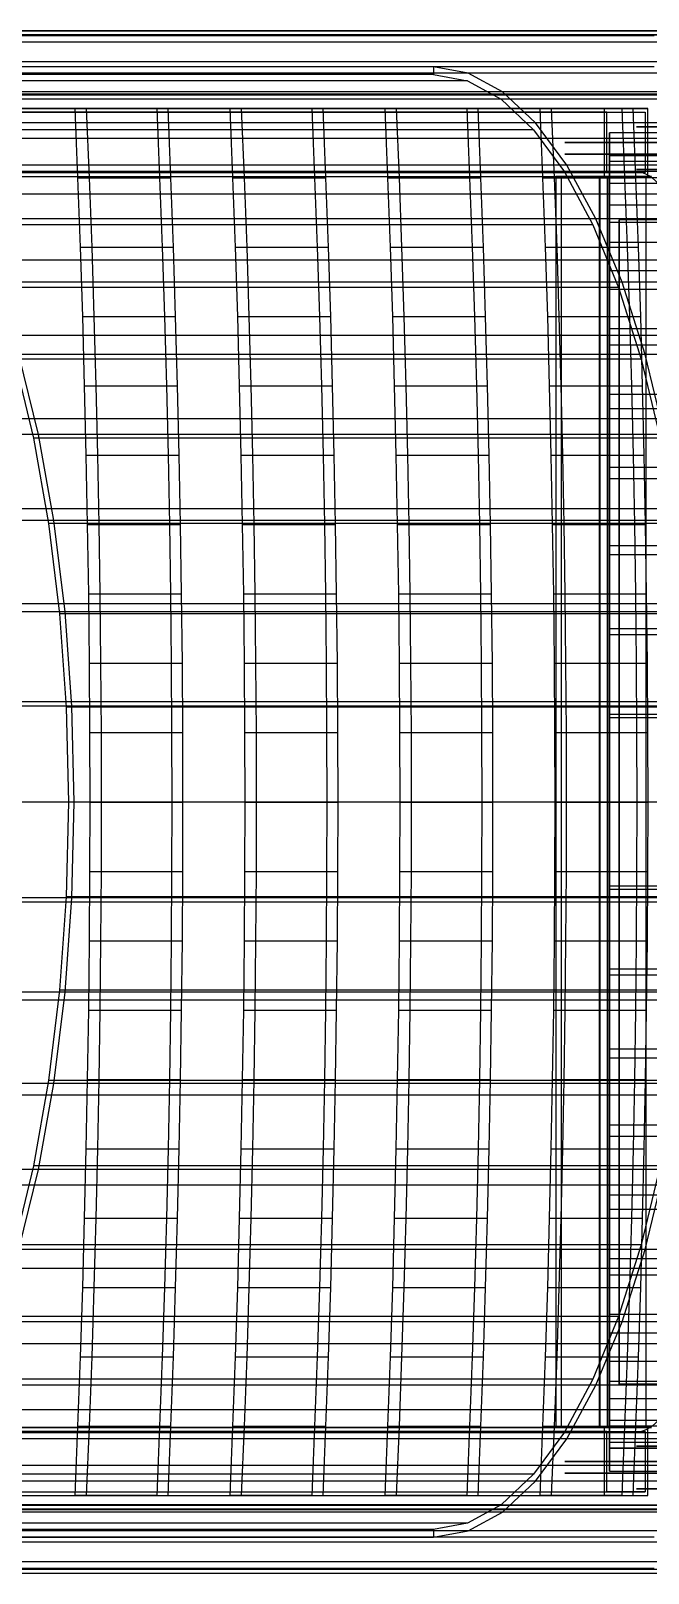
# Model space of a CAD drawing. Header units: millimetres. Extents: x -780 to 1354, y -435 to 425.
# Drawn here: x -318 to 0, y -398 to 398 of the extents above; entities that cross this region are included whole.
import ezdxf

# ---------------------------------------------------------------- set-up
doc = ezdxf.new("R2010")
doc.units = ezdxf.units.MM
for name, color, linetype in [('B01', 7, 'Continuous'), ('B02', 7, 'Continuous'), ('C1', 7, 'Continuous'), ('D20', 7, 'Continuous'), ('D23', 7, 'Continuous'), ('EH0', 7, 'Continuous'), ('H000', 7, 'Continuous'), ('H001', 7, 'Continuous'), ('H100', 7, 'Continuous'), ('H101', 7, 'Continuous'), ('R010', 7, 'Continuous'), ('R011', 7, 'Continuous'), ('R021', 7, 'Continuous'), ('R1004', 7, 'Continuous'), ('R1005', 7, 'Continuous'), ('R1006', 7, 'Continuous'), ('R1007', 7, 'Continuous'), ('R200', 7, 'Continuous')]:
    doc.layers.add(name, color=color, linetype=linetype)

msp = doc.modelspace()

# ---------------------------------------------------------------- linework, layer by layer
at = {"layer": 'B01'}
for points in [[(1280, -362.5), (-780, -362.5)], [(-780, -362.5), (1280, -362.5)], [(1280, -364.5), (-780, -364.5)], [(-780, -364.5), (1280, -364.5)], [(-780, -395.5), (1280, -395.5)], [(-780, -395.5), (1280, -395.5)], [(-780, -397.5), (1280, -397.5)], [(-780, -397.5), (1280, -397.5)]]:
    msp.add_lwpolyline(points, dxfattribs=at)
at = {"layer": 'B02'}
for points in [[(1280, 397.5), (-780, 397.5)], [(-780, 397.5), (1280, 397.5)], [(1280, 395.5), (-780, 395.5)], [(-780, 395.5), (1280, 395.5)], [(-780, 364.5), (1280, 364.5)], [(-780, 364.5), (1280, 364.5)], [(-780, 362.5), (1280, 362.5)], [(-780, 362.5), (1280, 362.5)]]:
    msp.add_lwpolyline(points, dxfattribs=at)
at = {"layer": 'C1'}
for points in [[(3, 395), (-510.25, 395)], [(22.29, 391.62), (-490.96, 391.62)], [(3, 379), (-510.25, 379)], [(20.95, 375.76), (-492.3, 375.76)], [(41.26, 381.54), (-471.99, 381.54)], [(38.6, 366.09), (-474.65, 366.09)], [(59.57, 364.93), (-453.68, 364.93)], [(55.64, 350.15), (-457.61, 350.15)], [(76.92, 342.08), (-436.33, 342.08)], [(71.77, 328.22), (-441.48, 328.22)], [(93, 313.37), (-420.25, 313.37)], [(86.73, 300.68), (-426.52, 300.68)], [(107.53, 279.31), (-405.72, 279.31)], [(100.26, 267.99), (-412.99, 267.99)], [(120.29, 240.46), (-392.96, 240.46)], [(112.13, 230.72), (-401.12, 230.72)], [(131.03, 197.5), (-382.22, 197.5)], [(122.12, 189.5), (-391.13, 189.5)], [(139.58, 151.16), (-373.67, 151.16)], [(130.08, 145.04), (-383.17, 145.04)], [(135.86, 98.09), (-377.39, 98.09)], [(145.8, 102.23), (-367.45, 102.23)], [(139.37, 49.47), (-373.87, 49.47)], [(149.57, 51.56), (-363.68, 51.56)], [(140.55, 0), (-372.7, 0)], [(150.84, 0), (-362.41, 0)], [(139.37, -49.47), (-373.87, -49.47)], [(149.57, -51.56), (-363.68, -51.56)], [(135.86, -98.09), (-377.39, -98.09)], [(145.8, -102.23), (-367.45, -102.23)], [(130.08, -145.04), (-383.17, -145.04)], [(139.58, -151.16), (-373.67, -151.16)], [(122.12, -189.5), (-391.13, -189.5)], [(131.03, -197.5), (-382.22, -197.5)], [(112.13, -230.72), (-401.12, -230.72)], [(120.29, -240.46), (-392.96, -240.46)], [(100.26, -267.99), (-412.99, -267.99)], [(107.53, -279.31), (-405.72, -279.31)], [(86.73, -300.68), (-426.52, -300.68)], [(93, -313.37), (-420.25, -313.37)], [(71.77, -328.22), (-441.48, -328.22)], [(76.92, -342.08), (-436.33, -342.08)], [(55.64, -350.15), (-457.61, -350.15)], [(59.57, -364.93), (-453.68, -364.93)], [(38.6, -366.09), (-474.65, -366.09)], [(3, -379), (-510.25, -379)], [(20.95, -375.76), (-492.3, -375.76)], [(41.26, -381.54), (-471.99, -381.54)], [(-510.25, -395), (3, -395)], [(22.29, -391.62), (-490.96, -391.62)]]:
    msp.add_lwpolyline(points, dxfattribs=at)
at = {"layer": 'D20'}
for points in [[(-15, -300), (-15, 300)], [(-15, 300), (-15, 300)], [(-15, 300), (-15, -300)], [(445, 300), (-15, 300)], [(445, 300), (-15, 300)], [(-15, -300), (-15, -300)], [(-15, -300), (445, -300)], [(445, -300), (-15, -300)]]:
    msp.add_lwpolyline(points, dxfattribs=at)
at = {"layer": 'D23'}
for points in [[(360, 345), (-20, 345)], [(-20, 345), (-20, 342.05)], [(-20, 333), (-20, 345)], [(360, 342.05), (-20, 342.05)], [(-20, 342.05), (-20, 333.24)], [(360, 333.24), (-20, 333.24)], [(-20, 333.24), (-20, 318.74)], [(360, 333), (-20, 333)], [(-20, 330.15), (-20, 333)], [(360, 330.15), (-20, 330.15)], [(-20, 321.65), (-20, 330.15)], [(360, 321.65), (-20, 321.65)], [(-20, 307.65), (-20, 321.65)], [(360, 318.74), (-20, 318.74)], [(-20, 318.74), (-20, 298.78)], [(360, 307.65), (-20, 307.65)], [(-20, 288.39), (-20, 307.65)], [(360, 298.78), (-20, 298.78)], [(-20, 298.78), (-20, 273.71)], [(360, 288.39), (-20, 288.39)], [(-20, 264.19), (-20, 288.39)], [(360, 273.71), (-20, 273.71)], [(-20, 273.71), (-20, 243.95)], [(360, 264.19), (-20, 264.19)], [(-20, 235.47), (-20, 264.19)], [(360, 243.95), (-20, 243.95)], [(-20, 243.95), (-20, 210.02)], [(360, 235.47), (-20, 235.47)], [(-20, 202.72), (-20, 235.47)], [(360, 210.02), (-20, 210.02)], [(-20, 210.02), (-20, 172.5)], [(360, 202.72), (-20, 202.72)], [(-20, 166.5), (-20, 202.72)], [(360, 172.5), (-20, 172.5)], [(-20, 172.5), (-20, 132.03)], [(360, 166.5), (-20, 166.5)], [(-20, 127.43), (-20, 166.5)], [(360, 132.03), (-20, 132.03)], [(-20, 132.03), (-20, 89.29)], [(360, 127.43), (-20, 127.43)], [(-20, 86.19), (-20, 127.43)], [(360, 89.29), (-20, 89.29)], [(-20, 89.29), (-20, 45.03)], [(360, 86.19), (-20, 86.19)], [(-20, 43.47), (-20, 86.19)], [(360, 45.03), (-20, 45.03)], [(-20, 45.03), (-20, 0)], [(360, 43.47), (-20, 43.47)], [(-20, 0), (-20, 43.47)], [(360, 0), (-20, 0)], [(-20, 0), (-20, -45.03)], [(360, 0), (-20, 0)], [(-20, -43.47), (-20, 0)], [(360, -43.47), (-20, -43.47)], [(-20, -86.19), (-20, -43.47)], [(360, -45.03), (-20, -45.03)], [(-20, -45.03), (-20, -89.29)], [(360, -86.19), (-20, -86.19)], [(-20, -127.43), (-20, -86.19)], [(360, -89.29), (-20, -89.29)], [(-20, -89.29), (-20, -132.03)], [(360, -127.43), (-20, -127.43)], [(-20, -166.5), (-20, -127.43)], [(360, -132.03), (-20, -132.03)], [(-20, -132.03), (-20, -172.5)], [(360, -166.5), (-20, -166.5)], [(-20, -202.72), (-20, -166.5)], [(360, -172.5), (-20, -172.5)], [(-20, -172.5), (-20, -210.02)], [(360, -202.72), (-20, -202.72)], [(-20, -235.47), (-20, -202.72)], [(360, -210.02), (-20, -210.02)], [(-20, -210.02), (-20, -243.95)], [(360, -235.47), (-20, -235.47)], [(-20, -264.19), (-20, -235.47)], [(360, -243.95), (-20, -243.95)], [(-20, -243.95), (-20, -273.71)], [(360, -264.19), (-20, -264.19)], [(-20, -288.39), (-20, -264.19)], [(360, -273.71), (-20, -273.71)], [(-20, -273.71), (-20, -298.78)], [(360, -288.39), (-20, -288.39)], [(-20, -307.65), (-20, -288.39)], [(360, -298.78), (-20, -298.78)], [(-20, -298.78), (-20, -318.74)], [(360, -307.65), (-20, -307.65)], [(-20, -321.65), (-20, -307.65)], [(360, -318.74), (-20, -318.74)], [(-20, -318.74), (-20, -333.24)], [(360, -321.65), (-20, -321.65)], [(-20, -330.15), (-20, -321.65)], [(360, -330.15), (-20, -330.15)], [(-20, -333), (-20, -330.15)], [(360, -333), (-20, -333)], [(-20, -345), (-20, -333)], [(360, -333.24), (-20, -333.24)], [(-20, -333.24), (-20, -342.05)], [(360, -342.05), (-20, -342.05)], [(-20, -342.05), (-20, -345)], [(-20, -345), (360, -345)]]:
    msp.add_lwpolyline(points, dxfattribs=at)
at = {"layer": 'EH0'}
for points in [[(-110.74, 379), (-433.65, 379)], [(-110.74, 375), (-433.65, 375)], [(-92.78, 375.76), (-415.7, 375.76)], [(-92.78, 375.76), (-110.74, 379)], [(-110.74, 379), (-110.74, 375)], [(-110.74, 375), (-93.12, 371.79)], [(-75.14, 366.09), (-92.78, 375.76)], [(-93.12, 371.79), (-416.03, 371.79)], [(-75.14, 366.09), (-398.05, 366.09)], [(-93.12, 371.79), (-75.8, 362.22)], [(-58.1, 350.15), (-75.14, 366.09)], [(-75.8, 362.22), (-398.71, 362.22)], [(-75.8, 362.22), (-59.08, 346.45)], [(-58.1, 350.15), (-381.01, 350.15)], [(-41.96, 328.22), (-58.1, 350.15)], [(-59.08, 346.45), (-381.99, 346.45)], [(-59.08, 346.45), (-43.25, 324.76)], [(-41.96, 328.22), (-364.87, 328.22)], [(-27, 300.68), (-41.96, 328.22)], [(-43.25, 324.76), (-366.16, 324.76)], [(-43.25, 324.76), (-28.56, 297.51)], [(-28.56, 297.51), (-351.48, 297.51)], [(-27, 300.68), (-349.91, 300.68)], [(-28.56, 297.51), (-15.29, 265.17)], [(-13.47, 267.99), (-27, 300.68)], [(-15.29, 265.17), (-338.2, 265.17)], [(-13.47, 267.99), (-336.38, 267.99)], [(-15.29, 265.17), (-3.65, 228.29)], [(-1.61, 230.72), (-13.47, 267.99)], [(-1.61, 230.72), (-324.52, 230.72)], [(-324.52, 230.72), (-314.52, 189.5)], [(8.39, 189.5), (-1.61, 230.72)], [(-3.65, 228.29), (-326.56, 228.29)], [(-316.75, 187.5), (-326.56, 228.29)], [(-3.65, 228.29), (6.16, 187.5)], [(6.16, 187.5), (-316.75, 187.5)], [(-308.94, 143.51), (-316.75, 187.5)], [(8.39, 189.5), (-314.52, 189.5)], [(-314.52, 189.5), (-306.56, 145.04)], [(13.97, 143.51), (-308.94, 143.51)], [(-303.26, 97.06), (-308.94, 143.51)], [(16.35, 145.04), (-306.56, 145.04)], [(-306.56, 145.04), (-300.78, 98.09)], [(19.65, 97.06), (-303.26, 97.06)], [(-299.82, 48.95), (-303.26, 97.06)], [(22.13, 98.09), (-300.78, 98.09)], [(-300.78, 98.09), (-297.27, 49.47)], [(23.09, 48.95), (-299.82, 48.95)], [(-298.66, 0), (-299.82, 48.95)], [(25.64, 49.47), (-297.27, 49.47)], [(-297.27, 49.47), (-296.09, 0)], [(-299.82, -48.95), (-298.66, 0)], [(24.25, 0), (-298.66, 0)], [(-296.09, 0), (-297.27, -49.47)], [(26.82, 0), (-296.09, 0)], [(-303.26, -97.06), (-299.82, -48.95)], [(-297.27, -49.47), (-300.78, -98.09)], [(23.09, -48.95), (-299.82, -48.95)], [(25.64, -49.47), (-297.27, -49.47)], [(-308.94, -143.51), (-303.26, -97.06)], [(-300.78, -98.09), (-306.56, -145.04)], [(19.65, -97.06), (-303.26, -97.06)], [(22.13, -98.09), (-300.78, -98.09)], [(-316.75, -187.5), (-308.94, -143.51)], [(-306.56, -145.04), (-314.52, -189.5)], [(13.97, -143.51), (-308.94, -143.51)], [(16.35, -145.04), (-306.56, -145.04)], [(-326.56, -228.29), (-316.75, -187.5)], [(-314.52, -189.5), (-324.52, -230.72)], [(6.16, -187.5), (-316.75, -187.5)], [(8.39, -189.5), (-314.52, -189.5)], [(6.16, -187.5), (-3.65, -228.29)], [(-1.61, -230.72), (8.39, -189.5)], [(-3.65, -228.29), (-326.56, -228.29)], [(-3.65, -228.29), (-15.29, -265.17)], [(-1.61, -230.72), (-324.52, -230.72)], [(-13.47, -267.99), (-1.61, -230.72)], [(-15.29, -265.17), (-338.2, -265.17)], [(-13.47, -267.99), (-336.38, -267.99)], [(-15.29, -265.17), (-28.56, -297.51)], [(-27, -300.68), (-13.47, -267.99)], [(-28.56, -297.51), (-351.48, -297.51)], [(-27, -300.68), (-349.91, -300.68)], [(-28.56, -297.51), (-43.25, -324.76)], [(-41.96, -328.22), (-27, -300.68)], [(-43.25, -324.76), (-366.16, -324.76)], [(-43.25, -324.76), (-59.08, -346.45)], [(-41.96, -328.22), (-364.87, -328.22)], [(-58.1, -350.15), (-41.96, -328.22)], [(-59.08, -346.45), (-381.99, -346.45)], [(-59.08, -346.45), (-75.8, -362.22)], [(-58.1, -350.15), (-381.01, -350.15)], [(-75.14, -366.09), (-58.1, -350.15)], [(-75.8, -362.22), (-398.71, -362.22)], [(-75.8, -362.22), (-93.12, -371.79)], [(-93.12, -371.79), (-416.03, -371.79)], [(-75.14, -366.09), (-398.05, -366.09)], [(-93.12, -371.79), (-110.74, -375)], [(-92.78, -375.76), (-75.14, -366.09)], [(-110.74, -375), (-433.65, -375)], [(-433.65, -379), (-110.74, -379)], [(-92.78, -375.76), (-415.7, -375.76)], [(-110.74, -375), (-110.74, -379)], [(-110.74, -379), (-92.78, -375.76)]]:
    msp.add_lwpolyline(points, dxfattribs=at)
at = {"layer": 'H000'}
for points in [[(43, -340), (39.73, -340), (30.41, -340), (16.46, -340), (0, -340), (-16.46, -340), (-30.41, -340), (-39.73, -340), (-43, -340), (-39.73, -340), (-30.41, -340), (-16.46, -340), (0, -340), (16.46, -340), (30.41, -340), (39.73, -340)], [(6.2, -340), (5.73, -340), (4.38, -340), (2.37, -340), (0, -340), (-2.37, -340), (-4.38, -340), (-5.73, -340), (-6.2, -340), (-5.73, -340), (-4.38, -340), (-2.37, -340), (0, -340), (2.37, -340), (4.38, -340), (5.73, -340)], [(43, -346), (39.73, -346), (30.41, -346), (16.46, -346), (0, -346), (-16.46, -346), (-30.41, -346), (-39.73, -346), (-43, -346), (-39.73, -346), (-30.41, -346), (-16.46, -346), (0, -346), (16.46, -346), (30.41, -346), (39.73, -346)], [(6.2, -346), (5.73, -346), (4.38, -346), (2.37, -346), (0, -346), (-2.37, -346), (-4.38, -346), (-5.73, -346), (-6.2, -346), (-5.73, -346), (-4.38, -346), (-2.37, -346), (0, -346), (2.37, -346), (4.38, -346), (5.73, -346)]]:
    msp.add_lwpolyline(points, dxfattribs=at)
at = {"layer": 'H001'}
for points in [[(43, 340), (39.73, 340), (30.41, 340), (16.46, 340), (0, 340), (-16.46, 340), (-30.41, 340), (-39.73, 340), (-43, 340), (-39.73, 340), (-30.41, 340), (-16.46, 340), (0, 340), (16.46, 340), (30.41, 340), (39.73, 340)], [(43, 334), (39.73, 334), (30.41, 334), (16.46, 334), (0, 334), (-16.46, 334), (-30.41, 334), (-39.73, 334), (-43, 334), (-39.73, 334), (-30.41, 334), (-16.46, 334), (0, 334), (16.46, 334), (30.41, 334), (39.73, 334)], [(6.2, 340), (5.73, 340), (4.38, 340), (2.37, 340), (0, 340), (-2.37, 340), (-4.38, 340), (-5.73, 340), (-6.2, 340), (-5.73, 340), (-4.38, 340), (-2.37, 340), (0, 340), (2.37, 340), (4.38, 340), (5.73, 340)], [(6.2, 334), (5.73, 334), (4.38, 334), (2.37, 334), (0, 334), (-2.37, 334), (-4.38, 334), (-5.73, 334), (-6.2, 334), (-5.73, 334), (-4.38, 334), (-2.37, 334), (0, 334), (2.37, 334), (4.38, 334), (5.73, 334)]]:
    msp.add_lwpolyline(points, dxfattribs=at)
at = {"layer": 'H100'}
for points in [[(6, -332), (5.54, -332), (4.24, -332), (2.3, -332), (0, -332), (-2.3, -332), (-4.24, -332), (-5.54, -332), (-6, -332), (-5.54, -332), (-4.24, -332), (-2.3, -332), (0, -332), (2.3, -332), (4.24, -332), (5.54, -332)], [(6, -354), (5.54, -354), (4.24, -354), (2.3, -354), (0, -354), (-2.3, -354), (-4.24, -354), (-5.54, -354), (-6, -354), (-5.54, -354), (-4.24, -354), (-2.3, -354), (0, -354), (2.3, -354), (4.24, -354), (5.54, -354)]]:
    msp.add_lwpolyline(points, dxfattribs=at)
at = {"layer": 'H101'}
for points in [[(6, 348), (5.54, 348), (4.24, 348), (2.3, 348), (0, 348), (-2.3, 348), (-4.24, 348), (-5.54, 348), (-6, 348), (-5.54, 348), (-4.24, 348), (-2.3, 348), (0, 348), (2.3, 348), (4.24, 348), (5.54, 348)], [(6, 326), (5.54, 326), (4.24, 326), (2.3, 326), (0, 326), (-2.3, 326), (-4.24, 326), (-5.54, 326), (-6, 326), (-5.54, 326), (-4.24, 326), (-2.3, 326), (0, 326), (2.3, 326), (4.24, 326), (5.54, 326)]]:
    msp.add_lwpolyline(points, dxfattribs=at)
at = {"layer": 'R010'}
for points in [[(-22.74, -322.5), (-650.9, -322.5)], [(-21.45, -324.5), (-649.61, -324.5)], [(-629.68, -324.5), (-1.53, -324.5)], [(-628.4, -322.5), (-0.24, -322.5)], [(-0.24, -322.5), (-22.74, -322.5)], [(-22.74, -322.5), (-22.74, -357.5)], [(-21.45, -355.5), (-21.45, -324.5)], [(-21.45, -324.5), (-1.53, -324.5)], [(-1.53, -324.5), (-1.53, -355.5)], [(-0.24, -357.5), (-0.24, -322.5)], [(-650.9, -357.5), (-22.74, -357.5)], [(-649.61, -355.5), (-21.45, -355.5)], [(-629.68, -355.5), (-1.53, -355.5)], [(-628.4, -357.5), (-0.24, -357.5)], [(-22.74, -357.5), (-0.24, -357.5)], [(-1.53, -355.5), (-21.45, -355.5)]]:
    msp.add_lwpolyline(points, dxfattribs=at)
at = {"layer": 'R011'}
for points in [[(-22.74, 357.5), (-650.9, 357.5)], [(-21.45, 355.5), (-649.61, 355.5)], [(-629.68, 355.5), (-1.53, 355.5)], [(-628.4, 357.5), (-0.24, 357.5)], [(-0.24, 357.5), (-22.74, 357.5)], [(-22.74, 357.5), (-22.74, 322.5)], [(-21.45, 324.5), (-21.45, 355.5)], [(-21.45, 355.5), (-1.53, 355.5)], [(-1.53, 355.5), (-1.53, 324.5)], [(-0.24, 322.5), (-0.24, 357.5)], [(-650.9, 322.5), (-22.74, 322.5)], [(-649.61, 324.5), (-21.45, 324.5)], [(-629.68, 324.5), (-1.53, 324.5)], [(-628.4, 322.5), (-0.24, 322.5)], [(-22.74, 322.5), (-0.24, 322.5)], [(-1.53, 324.5), (-21.45, 324.5)]]:
    msp.add_lwpolyline(points, dxfattribs=at)
at = {"layer": 'R021'}
for points in [[(-47.64, 322.5), (-47.64, -322.5)], [(-25.14, 322.5), (-47.64, 322.5)], [(-47.64, 322.5), (-20.82, 322.5)], [(-44.82, 322.5), (-44.82, -322.5)], [(-21.07, 322.5), (-44.82, 322.5)], [(-44.82, 322.5), (-24.89, 322.5)], [(-25.14, -322.5), (-25.14, 322.5)], [(1.67, 322.5), (-25.14, 322.5)], [(-24.89, -322.5), (-24.89, 322.5)], [(-24.89, 322.5), (-1.14, 322.5)], [(-21.07, -322.5), (-21.07, 322.5)], [(-1.14, 322.5), (-21.07, 322.5)], [(-20.82, -322.5), (-20.82, 322.5)], [(-20.82, 322.5), (1.67, 322.5)], [(-1.14, -322.5), (-1.14, 322.5)], [(-47.64, -322.5), (-25.14, -322.5)], [(-20.82, -322.5), (-47.64, -322.5)], [(-44.82, -322.5), (-21.07, -322.5)], [(-24.89, -322.5), (-44.82, -322.5)], [(-25.14, -322.5), (1.67, -322.5)], [(-1.14, -322.5), (-24.89, -322.5)], [(-21.07, -322.5), (-1.14, -322.5)], [(1.67, -322.5), (-20.82, -322.5)]]:
    msp.add_lwpolyline(points, dxfattribs=at)
at = {"layer": 'R1004'}
for points in [[(-295.44, 357.5), (-253.31, 357.5)], [(-293.98, 321.75), (-295.44, 357.5)], [(-295.44, 357.5), (-289.66, 357.5)], [(-289.66, 357.5), (-247.53, 357.5)], [(-289.66, 357.5), (-288.19, 321.75)], [(-253.31, 357.5), (-251.84, 321.75)], [(-247.53, 357.5), (-253.31, 357.5)], [(-246.06, 321.75), (-247.53, 357.5)], [(-293.98, 321.75), (-251.84, 321.75)], [(-292.67, 286), (-293.98, 321.75)], [(-288.19, 321.75), (-246.06, 321.75)], [(-288.19, 321.75), (-286.88, 286)], [(-251.84, 321.75), (-250.53, 286)], [(-244.75, 286), (-246.06, 321.75)], [(-292.67, 286), (-250.53, 286)], [(-291.51, 250.25), (-292.67, 286)], [(-286.88, 286), (-244.75, 286)], [(-286.88, 286), (-285.72, 250.25)], [(-250.53, 286), (-249.38, 250.25)], [(-243.59, 250.25), (-244.75, 286)], [(-291.51, 250.25), (-249.38, 250.25)], [(-290.51, 214.5), (-291.51, 250.25)], [(-285.72, 250.25), (-243.59, 250.25)], [(-285.72, 250.25), (-284.72, 214.5)], [(-249.38, 250.25), (-248.37, 214.5)], [(-242.59, 214.5), (-243.59, 250.25)], [(-290.51, 214.5), (-248.37, 214.5)], [(-289.66, 178.75), (-290.51, 214.5)], [(-284.72, 214.5), (-242.59, 214.5)], [(-284.72, 214.5), (-283.87, 178.75)], [(-248.37, 214.5), (-247.53, 178.75)], [(-241.74, 178.75), (-242.59, 214.5)], [(-289.66, 178.75), (-247.53, 178.75)], [(-288.96, 143), (-289.66, 178.75)], [(-283.87, 178.75), (-241.74, 178.75)], [(-283.87, 178.75), (-283.18, 143)], [(-247.53, 178.75), (-246.83, 143)], [(-241.05, 143), (-241.74, 178.75)], [(-288.96, 143), (-246.83, 143)], [(-288.42, 107.25), (-288.96, 143)], [(-283.18, 143), (-241.05, 143)], [(-283.18, 143), (-282.64, 107.25)], [(-246.83, 143), (-246.29, 107.25)], [(-240.51, 107.25), (-241.05, 143)], [(-288.42, 107.25), (-246.29, 107.25)], [(-288.04, 71.5), (-288.42, 107.25)], [(-282.64, 107.25), (-240.51, 107.25)], [(-282.64, 107.25), (-282.25, 71.5)], [(-246.29, 107.25), (-245.91, 71.5)], [(-240.12, 71.5), (-240.51, 107.25)], [(-288.04, 71.5), (-245.91, 71.5)], [(-287.81, 35.75), (-288.04, 71.5)], [(-282.25, 71.5), (-240.12, 71.5)], [(-282.25, 71.5), (-282.02, 35.75)], [(-245.91, 71.5), (-245.67, 35.75)], [(-239.89, 35.75), (-240.12, 71.5)], [(-287.81, 35.75), (-245.67, 35.75)], [(-287.73, 0), (-287.81, 35.75)], [(-282.02, 35.75), (-239.89, 35.75)], [(-282.02, 35.75), (-281.94, 0)], [(-245.67, 35.75), (-245.6, 0)], [(-239.81, 0), (-239.89, 35.75)], [(-287.81, -35.75), (-287.73, 0)], [(-287.73, 0), (-245.6, 0)], [(-281.94, 0), (-282.02, -35.75)], [(-281.94, 0), (-239.81, 0)], [(-245.6, 0), (-245.67, -35.75)], [(-239.89, -35.75), (-239.81, 0)], [(-288.04, -71.5), (-287.81, -35.75)], [(-287.81, -35.75), (-245.67, -35.75)], [(-282.02, -35.75), (-282.25, -71.5)], [(-282.02, -35.75), (-239.89, -35.75)], [(-245.67, -35.75), (-245.91, -71.5)], [(-240.12, -71.5), (-239.89, -35.75)], [(-288.42, -107.25), (-288.04, -71.5)], [(-288.04, -71.5), (-245.91, -71.5)], [(-282.25, -71.5), (-282.64, -107.25)], [(-282.25, -71.5), (-240.12, -71.5)], [(-245.91, -71.5), (-246.29, -107.25)], [(-240.51, -107.25), (-240.12, -71.5)], [(-288.96, -143), (-288.42, -107.25)], [(-288.42, -107.25), (-246.29, -107.25)], [(-282.64, -107.25), (-283.18, -143)], [(-282.64, -107.25), (-240.51, -107.25)], [(-246.29, -107.25), (-246.83, -143)], [(-241.05, -143), (-240.51, -107.25)], [(-289.66, -178.75), (-288.96, -143)], [(-288.96, -143), (-246.83, -143)], [(-283.18, -143), (-283.87, -178.75)], [(-283.18, -143), (-241.05, -143)], [(-246.83, -143), (-247.53, -178.75)], [(-241.74, -178.75), (-241.05, -143)], [(-290.51, -214.5), (-289.66, -178.75)], [(-289.66, -178.75), (-247.53, -178.75)], [(-283.87, -178.75), (-284.72, -214.5)], [(-283.87, -178.75), (-241.74, -178.75)], [(-247.53, -178.75), (-248.37, -214.5)], [(-242.59, -214.5), (-241.74, -178.75)], [(-291.51, -250.25), (-290.51, -214.5)], [(-290.51, -214.5), (-248.37, -214.5)], [(-284.72, -214.5), (-285.72, -250.25)], [(-284.72, -214.5), (-242.59, -214.5)], [(-248.37, -214.5), (-249.38, -250.25)], [(-243.59, -250.25), (-242.59, -214.5)], [(-292.67, -286), (-291.51, -250.25)], [(-291.51, -250.25), (-249.38, -250.25)], [(-285.72, -250.25), (-286.88, -286)], [(-285.72, -250.25), (-243.59, -250.25)], [(-249.38, -250.25), (-250.53, -286)], [(-244.75, -286), (-243.59, -250.25)], [(-293.98, -321.75), (-292.67, -286)], [(-292.67, -286), (-250.53, -286)], [(-286.88, -286), (-288.19, -321.75)], [(-286.88, -286), (-244.75, -286)], [(-250.53, -286), (-251.84, -321.75)], [(-246.06, -321.75), (-244.75, -286)], [(-295.44, -357.5), (-293.98, -321.75)], [(-293.98, -321.75), (-251.84, -321.75)], [(-288.19, -321.75), (-289.66, -357.5)], [(-288.19, -321.75), (-246.06, -321.75)], [(-251.84, -321.75), (-253.31, -357.5)], [(-247.53, -357.5), (-246.06, -321.75)], [(-253.31, -357.5), (-295.44, -357.5)], [(-289.66, -357.5), (-295.44, -357.5)], [(-289.66, -357.5), (-247.53, -357.5)], [(-253.31, -357.5), (-247.53, -357.5)]]:
    msp.add_lwpolyline(points, dxfattribs=at)
at = {"layer": 'R1005'}
for points in [[(-215.56, 357.5), (-173.42, 357.5)], [(-214.09, 321.75), (-215.56, 357.5)], [(-215.56, 357.5), (-209.77, 357.5)], [(-209.77, 357.5), (-167.64, 357.5)], [(-209.77, 357.5), (-208.3, 321.75)], [(-173.42, 357.5), (-171.96, 321.75)], [(-167.64, 357.5), (-173.42, 357.5)], [(-166.17, 321.75), (-167.64, 357.5)], [(-214.09, 321.75), (-171.96, 321.75)], [(-212.78, 286), (-214.09, 321.75)], [(-208.3, 321.75), (-166.17, 321.75)], [(-208.3, 321.75), (-206.99, 286)], [(-171.96, 321.75), (-170.65, 286)], [(-164.86, 286), (-166.17, 321.75)], [(-212.78, 286), (-170.65, 286)], [(-211.62, 250.25), (-212.78, 286)], [(-206.99, 286), (-164.86, 286)], [(-206.99, 286), (-205.84, 250.25)], [(-170.65, 286), (-169.49, 250.25)], [(-163.7, 250.25), (-164.86, 286)], [(-211.62, 250.25), (-169.49, 250.25)], [(-210.62, 214.5), (-211.62, 250.25)], [(-205.84, 250.25), (-163.7, 250.25)], [(-205.84, 250.25), (-204.83, 214.5)], [(-169.49, 250.25), (-168.49, 214.5)], [(-162.7, 214.5), (-163.7, 250.25)], [(-210.62, 214.5), (-168.49, 214.5)], [(-209.77, 178.75), (-210.62, 214.5)], [(-204.83, 214.5), (-162.7, 214.5)], [(-204.83, 214.5), (-203.98, 178.75)], [(-168.49, 214.5), (-167.64, 178.75)], [(-161.85, 178.75), (-162.7, 214.5)], [(-209.77, 178.75), (-167.64, 178.75)], [(-209.08, 143), (-209.77, 178.75)], [(-203.98, 178.75), (-161.85, 178.75)], [(-203.98, 178.75), (-203.29, 143)], [(-167.64, 178.75), (-166.94, 143)], [(-161.16, 143), (-161.85, 178.75)], [(-209.08, 143), (-166.94, 143)], [(-208.54, 107.25), (-209.08, 143)], [(-203.29, 143), (-161.16, 143)], [(-203.29, 143), (-202.75, 107.25)], [(-166.94, 143), (-166.4, 107.25)], [(-160.62, 107.25), (-161.16, 143)], [(-208.54, 107.25), (-166.4, 107.25)], [(-208.15, 71.5), (-208.54, 107.25)], [(-202.75, 107.25), (-160.62, 107.25)], [(-202.75, 107.25), (-202.37, 71.5)], [(-166.4, 107.25), (-166.02, 71.5)], [(-160.23, 71.5), (-160.62, 107.25)], [(-208.15, 71.5), (-166.02, 71.5)], [(-207.92, 35.75), (-208.15, 71.5)], [(-202.37, 71.5), (-160.23, 71.5)], [(-202.37, 71.5), (-202.13, 35.75)], [(-166.02, 71.5), (-165.79, 35.75)], [(-160, 35.75), (-160.23, 71.5)], [(-207.92, 35.75), (-165.79, 35.75)], [(-207.84, 0), (-207.92, 35.75)], [(-202.13, 35.75), (-160, 35.75)], [(-202.13, 35.75), (-202.06, 0)], [(-165.79, 35.75), (-165.71, 0)], [(-159.92, 0), (-160, 35.75)], [(-207.92, -35.75), (-207.84, 0)], [(-207.84, 0), (-165.71, 0)], [(-202.06, 0), (-202.13, -35.75)], [(-202.06, 0), (-159.92, 0)], [(-165.71, 0), (-165.79, -35.75)], [(-160, -35.75), (-159.92, 0)], [(-208.15, -71.5), (-207.92, -35.75)], [(-207.92, -35.75), (-165.79, -35.75)], [(-202.13, -35.75), (-202.37, -71.5)], [(-202.13, -35.75), (-160, -35.75)], [(-165.79, -35.75), (-166.02, -71.5)], [(-160.23, -71.5), (-160, -35.75)], [(-208.54, -107.25), (-208.15, -71.5)], [(-208.15, -71.5), (-166.02, -71.5)], [(-202.37, -71.5), (-202.75, -107.25)], [(-202.37, -71.5), (-160.23, -71.5)], [(-166.02, -71.5), (-166.4, -107.25)], [(-160.62, -107.25), (-160.23, -71.5)], [(-209.08, -143), (-208.54, -107.25)], [(-208.54, -107.25), (-166.4, -107.25)], [(-202.75, -107.25), (-203.29, -143)], [(-202.75, -107.25), (-160.62, -107.25)], [(-166.4, -107.25), (-166.94, -143)], [(-161.16, -143), (-160.62, -107.25)], [(-209.77, -178.75), (-209.08, -143)], [(-209.08, -143), (-166.94, -143)], [(-203.29, -143), (-203.98, -178.75)], [(-203.29, -143), (-161.16, -143)], [(-166.94, -143), (-167.64, -178.75)], [(-161.85, -178.75), (-161.16, -143)], [(-210.62, -214.5), (-209.77, -178.75)], [(-209.77, -178.75), (-167.64, -178.75)], [(-203.98, -178.75), (-204.83, -214.5)], [(-203.98, -178.75), (-161.85, -178.75)], [(-167.64, -178.75), (-168.49, -214.5)], [(-162.7, -214.5), (-161.85, -178.75)], [(-211.62, -250.25), (-210.62, -214.5)], [(-210.62, -214.5), (-168.49, -214.5)], [(-204.83, -214.5), (-205.84, -250.25)], [(-204.83, -214.5), (-162.7, -214.5)], [(-168.49, -214.5), (-169.49, -250.25)], [(-163.7, -250.25), (-162.7, -214.5)], [(-212.78, -286), (-211.62, -250.25)], [(-211.62, -250.25), (-169.49, -250.25)], [(-205.84, -250.25), (-206.99, -286)], [(-205.84, -250.25), (-163.7, -250.25)], [(-169.49, -250.25), (-170.65, -286)], [(-164.86, -286), (-163.7, -250.25)], [(-214.09, -321.75), (-212.78, -286)], [(-212.78, -286), (-170.65, -286)], [(-206.99, -286), (-208.3, -321.75)], [(-206.99, -286), (-164.86, -286)], [(-170.65, -286), (-171.96, -321.75)], [(-166.17, -321.75), (-164.86, -286)], [(-215.56, -357.5), (-214.09, -321.75)], [(-214.09, -321.75), (-171.96, -321.75)], [(-208.3, -321.75), (-209.77, -357.5)], [(-208.3, -321.75), (-166.17, -321.75)], [(-171.96, -321.75), (-173.42, -357.5)], [(-167.64, -357.5), (-166.17, -321.75)], [(-173.42, -357.5), (-215.56, -357.5)], [(-209.77, -357.5), (-215.56, -357.5)], [(-209.77, -357.5), (-167.64, -357.5)], [(-173.42, -357.5), (-167.64, -357.5)]]:
    msp.add_lwpolyline(points, dxfattribs=at)
at = {"layer": 'R1006'}
for points in [[(-135.67, 357.5), (-93.54, 357.5)], [(-134.2, 321.75), (-135.67, 357.5)], [(-135.67, 357.5), (-129.88, 357.5)], [(-129.88, 357.5), (-87.75, 357.5)], [(-129.88, 357.5), (-128.42, 321.75)], [(-93.54, 357.5), (-92.07, 321.75)], [(-87.75, 357.5), (-93.54, 357.5)], [(-86.28, 321.75), (-87.75, 357.5)], [(-134.2, 321.75), (-92.07, 321.75)], [(-132.89, 286), (-134.2, 321.75)], [(-128.42, 321.75), (-86.28, 321.75)], [(-128.42, 321.75), (-127.11, 286)], [(-92.07, 321.75), (-90.76, 286)], [(-84.97, 286), (-86.28, 321.75)], [(-132.89, 286), (-90.76, 286)], [(-131.73, 250.25), (-132.89, 286)], [(-127.11, 286), (-84.97, 286)], [(-127.11, 286), (-125.95, 250.25)], [(-90.76, 286), (-89.6, 250.25)], [(-83.82, 250.25), (-84.97, 286)], [(-131.73, 250.25), (-89.6, 250.25)], [(-130.73, 214.5), (-131.73, 250.25)], [(-125.95, 250.25), (-83.82, 250.25)], [(-125.95, 250.25), (-124.95, 214.5)], [(-89.6, 250.25), (-88.6, 214.5)], [(-82.81, 214.5), (-83.82, 250.25)], [(-130.73, 214.5), (-88.6, 214.5)], [(-129.88, 178.75), (-130.73, 214.5)], [(-124.95, 214.5), (-82.81, 214.5)], [(-124.95, 214.5), (-124.1, 178.75)], [(-88.6, 214.5), (-87.75, 178.75)], [(-81.96, 178.75), (-82.81, 214.5)], [(-129.88, 178.75), (-87.75, 178.75)], [(-129.19, 143), (-129.88, 178.75)], [(-124.1, 178.75), (-81.96, 178.75)], [(-124.1, 178.75), (-123.4, 143)], [(-87.75, 178.75), (-87.06, 143)], [(-81.27, 143), (-81.96, 178.75)], [(-129.19, 143), (-87.06, 143)], [(-128.65, 107.25), (-129.19, 143)], [(-123.4, 143), (-81.27, 143)], [(-123.4, 143), (-122.86, 107.25)], [(-87.06, 143), (-86.52, 107.25)], [(-80.73, 107.25), (-81.27, 143)], [(-128.65, 107.25), (-86.52, 107.25)], [(-128.26, 71.5), (-128.65, 107.25)], [(-122.86, 107.25), (-80.73, 107.25)], [(-122.86, 107.25), (-122.48, 71.5)], [(-86.52, 107.25), (-86.13, 71.5)], [(-80.35, 71.5), (-80.73, 107.25)], [(-128.26, 71.5), (-86.13, 71.5)], [(-128.03, 35.75), (-128.26, 71.5)], [(-122.48, 71.5), (-80.35, 71.5)], [(-122.48, 71.5), (-122.25, 35.75)], [(-86.13, 71.5), (-85.9, 35.75)], [(-80.11, 35.75), (-80.35, 71.5)], [(-128.03, 35.75), (-85.9, 35.75)], [(-127.95, 0), (-128.03, 35.75)], [(-122.25, 35.75), (-80.11, 35.75)], [(-122.25, 35.75), (-122.17, 0)], [(-85.9, 35.75), (-85.82, 0)], [(-80.04, 0), (-80.11, 35.75)], [(-128.03, -35.75), (-127.95, 0)], [(-127.95, 0), (-85.82, 0)], [(-122.17, 0), (-122.25, -35.75)], [(-122.17, 0), (-80.04, 0)], [(-85.82, 0), (-85.9, -35.75)], [(-80.11, -35.75), (-80.04, 0)], [(-128.26, -71.5), (-128.03, -35.75)], [(-128.03, -35.75), (-85.9, -35.75)], [(-122.25, -35.75), (-122.48, -71.5)], [(-122.25, -35.75), (-80.11, -35.75)], [(-85.9, -35.75), (-86.13, -71.5)], [(-80.35, -71.5), (-80.11, -35.75)], [(-128.65, -107.25), (-128.26, -71.5)], [(-128.26, -71.5), (-86.13, -71.5)], [(-122.48, -71.5), (-122.86, -107.25)], [(-122.48, -71.5), (-80.35, -71.5)], [(-86.13, -71.5), (-86.52, -107.25)], [(-80.73, -107.25), (-80.35, -71.5)], [(-129.19, -143), (-128.65, -107.25)], [(-128.65, -107.25), (-86.52, -107.25)], [(-122.86, -107.25), (-123.4, -143)], [(-122.86, -107.25), (-80.73, -107.25)], [(-86.52, -107.25), (-87.06, -143)], [(-81.27, -143), (-80.73, -107.25)], [(-129.88, -178.75), (-129.19, -143)], [(-129.19, -143), (-87.06, -143)], [(-123.4, -143), (-124.1, -178.75)], [(-123.4, -143), (-81.27, -143)], [(-87.06, -143), (-87.75, -178.75)], [(-81.96, -178.75), (-81.27, -143)], [(-130.73, -214.5), (-129.88, -178.75)], [(-129.88, -178.75), (-87.75, -178.75)], [(-124.1, -178.75), (-124.95, -214.5)], [(-124.1, -178.75), (-81.96, -178.75)], [(-87.75, -178.75), (-88.6, -214.5)], [(-82.81, -214.5), (-81.96, -178.75)], [(-131.73, -250.25), (-130.73, -214.5)], [(-130.73, -214.5), (-88.6, -214.5)], [(-124.95, -214.5), (-125.95, -250.25)], [(-124.95, -214.5), (-82.81, -214.5)], [(-88.6, -214.5), (-89.6, -250.25)], [(-83.82, -250.25), (-82.81, -214.5)], [(-132.89, -286), (-131.73, -250.25)], [(-131.73, -250.25), (-89.6, -250.25)], [(-125.95, -250.25), (-127.11, -286)], [(-125.95, -250.25), (-83.82, -250.25)], [(-89.6, -250.25), (-90.76, -286)], [(-84.97, -286), (-83.82, -250.25)], [(-134.2, -321.75), (-132.89, -286)], [(-132.89, -286), (-90.76, -286)], [(-127.11, -286), (-128.42, -321.75)], [(-127.11, -286), (-84.97, -286)], [(-90.76, -286), (-92.07, -321.75)], [(-86.28, -321.75), (-84.97, -286)], [(-135.67, -357.5), (-134.2, -321.75)], [(-134.2, -321.75), (-92.07, -321.75)], [(-128.42, -321.75), (-129.88, -357.5)], [(-128.42, -321.75), (-86.28, -321.75)], [(-92.07, -321.75), (-93.54, -357.5)], [(-87.75, -357.5), (-86.28, -321.75)], [(-93.54, -357.5), (-135.67, -357.5)], [(-129.88, -357.5), (-135.67, -357.5)], [(-129.88, -357.5), (-87.75, -357.5)], [(-93.54, -357.5), (-87.75, -357.5)]]:
    msp.add_lwpolyline(points, dxfattribs=at)
at = {"layer": 'R1007'}
for points in [[(-55.78, 357.5), (-13.65, 357.5)], [(-54.31, 321.75), (-55.78, 357.5)], [(-55.78, 357.5), (-50, 357.5)], [(-50, 357.5), (-7.86, 357.5)], [(-50, 357.5), (-48.53, 321.75)], [(-13.65, 357.5), (-12.18, 321.75)], [(-7.86, 357.5), (-13.65, 357.5)], [(-6.4, 321.75), (-7.86, 357.5)], [(-54.31, 321.75), (-12.18, 321.75)], [(-53, 286), (-54.31, 321.75)], [(-48.53, 321.75), (-6.4, 321.75)], [(-48.53, 321.75), (-47.22, 286)], [(-12.18, 321.75), (-10.87, 286)], [(-5.09, 286), (-6.4, 321.75)], [(-53, 286), (-10.87, 286)], [(-51.85, 250.25), (-53, 286)], [(-47.22, 286), (-5.09, 286)], [(-47.22, 286), (-46.06, 250.25)], [(-10.87, 286), (-9.71, 250.25)], [(-3.93, 250.25), (-5.09, 286)], [(-51.85, 250.25), (-9.71, 250.25)], [(-50.84, 214.5), (-51.85, 250.25)], [(-46.06, 250.25), (-3.93, 250.25)], [(-46.06, 250.25), (-45.06, 214.5)], [(-9.71, 250.25), (-8.71, 214.5)], [(-2.93, 214.5), (-3.93, 250.25)], [(-50.84, 214.5), (-8.71, 214.5)], [(-50, 178.75), (-50.84, 214.5)], [(-45.06, 214.5), (-2.93, 214.5)], [(-45.06, 214.5), (-44.21, 178.75)], [(-8.71, 214.5), (-7.86, 178.75)], [(-2.08, 178.75), (-2.93, 214.5)], [(-50, 178.75), (-7.86, 178.75)], [(-49.3, 143), (-50, 178.75)], [(-44.21, 178.75), (-2.08, 178.75)], [(-44.21, 178.75), (-43.52, 143)], [(-7.86, 178.75), (-7.17, 143)], [(-1.38, 143), (-2.08, 178.75)], [(-49.3, 143), (-7.17, 143)], [(-48.76, 107.25), (-49.3, 143)], [(-43.52, 143), (-1.38, 143)], [(-43.52, 143), (-42.98, 107.25)], [(-7.17, 143), (-6.63, 107.25)], [(-0.84, 107.25), (-1.38, 143)], [(-48.76, 107.25), (-6.63, 107.25)], [(-48.38, 71.5), (-48.76, 107.25)], [(-42.98, 107.25), (-0.84, 107.25)], [(-42.98, 107.25), (-42.59, 71.5)], [(-6.63, 107.25), (-6.24, 71.5)], [(-0.46, 71.5), (-0.84, 107.25)], [(-48.38, 71.5), (-6.24, 71.5)], [(-48.14, 35.75), (-48.38, 71.5)], [(-42.59, 71.5), (-0.46, 71.5)], [(-42.59, 71.5), (-42.36, 35.75)], [(-6.24, 71.5), (-6.01, 35.75)], [(-0.23, 35.75), (-0.46, 71.5)], [(-48.14, 35.75), (-6.01, 35.75)], [(-48.07, 0), (-48.14, 35.75)], [(-42.36, 35.75), (-0.23, 35.75)], [(-42.36, 35.75), (-42.28, 0)], [(-6.01, 35.75), (-5.93, 0)], [(-0.15, 0), (-0.23, 35.75)], [(-48.14, -35.75), (-48.07, 0)], [(-48.07, 0), (-5.93, 0)], [(-42.28, 0), (-42.36, -35.75)], [(-42.28, 0), (-0.15, 0)], [(-5.93, 0), (-6.01, -35.75)], [(-0.23, -35.75), (-0.15, 0)], [(-48.38, -71.5), (-48.14, -35.75)], [(-48.14, -35.75), (-6.01, -35.75)], [(-42.36, -35.75), (-42.59, -71.5)], [(-42.36, -35.75), (-0.23, -35.75)], [(-6.01, -35.75), (-6.24, -71.5)], [(-0.46, -71.5), (-0.23, -35.75)], [(-48.76, -107.25), (-48.38, -71.5)], [(-48.38, -71.5), (-6.24, -71.5)], [(-42.59, -71.5), (-42.98, -107.25)], [(-42.59, -71.5), (-0.46, -71.5)], [(-6.24, -71.5), (-6.63, -107.25)], [(-0.84, -107.25), (-0.46, -71.5)], [(-49.3, -143), (-48.76, -107.25)], [(-48.76, -107.25), (-6.63, -107.25)], [(-42.98, -107.25), (-43.52, -143)], [(-42.98, -107.25), (-0.84, -107.25)], [(-6.63, -107.25), (-7.17, -143)], [(-1.38, -143), (-0.84, -107.25)], [(-50, -178.75), (-49.3, -143)], [(-49.3, -143), (-7.17, -143)], [(-43.52, -143), (-44.21, -178.75)], [(-43.52, -143), (-1.38, -143)], [(-7.17, -143), (-7.86, -178.75)], [(-2.08, -178.75), (-1.38, -143)], [(-50.84, -214.5), (-50, -178.75)], [(-50, -178.75), (-7.86, -178.75)], [(-44.21, -178.75), (-45.06, -214.5)], [(-44.21, -178.75), (-2.08, -178.75)], [(-7.86, -178.75), (-8.71, -214.5)], [(-2.93, -214.5), (-2.08, -178.75)], [(-51.85, -250.25), (-50.84, -214.5)], [(-50.84, -214.5), (-8.71, -214.5)], [(-45.06, -214.5), (-46.06, -250.25)], [(-45.06, -214.5), (-2.93, -214.5)], [(-8.71, -214.5), (-9.71, -250.25)], [(-3.93, -250.25), (-2.93, -214.5)], [(-53, -286), (-51.85, -250.25)], [(-51.85, -250.25), (-9.71, -250.25)], [(-46.06, -250.25), (-47.22, -286)], [(-46.06, -250.25), (-3.93, -250.25)], [(-9.71, -250.25), (-10.87, -286)], [(-5.09, -286), (-3.93, -250.25)], [(-54.31, -321.75), (-53, -286)], [(-53, -286), (-10.87, -286)], [(-47.22, -286), (-48.53, -321.75)], [(-47.22, -286), (-5.09, -286)], [(-10.87, -286), (-12.18, -321.75)], [(-6.4, -321.75), (-5.09, -286)], [(-55.78, -357.5), (-54.31, -321.75)], [(-54.31, -321.75), (-12.18, -321.75)], [(-48.53, -321.75), (-50, -357.5)], [(-48.53, -321.75), (-6.4, -321.75)], [(-12.18, -321.75), (-13.65, -357.5)], [(-7.86, -357.5), (-6.4, -321.75)], [(-13.65, -357.5), (-55.78, -357.5)], [(-50, -357.5), (-55.78, -357.5)], [(-50, -357.5), (-7.86, -357.5)], [(-13.65, -357.5), (-7.86, -357.5)]]:
    msp.add_lwpolyline(points, dxfattribs=at)
at = {"layer": 'R200'}
for points in [[(-605.04, 325), (-7.53, 325)], [(37.47, 325), (-560.05, 325)], [(11.62, 300), (11.52, 302.61), (11.2, 305.2), (10.69, 307.73), (9.97, 310.17), (9.06, 312.5), (7.97, 314.69), (6.7, 316.73), (5.29, 318.58), (3.73, 320.23), (2.05, 321.65), (0.26, 322.84), (-1.61, 323.78), (-3.55, 324.45), (-5.53, 324.86), (-7.53, 325)], [(37.47, 325), (-7.53, 325)], [(11.62, -300), (11.52, -302.61), (11.2, -305.2), (10.69, -307.73), (9.97, -310.17), (9.06, -312.5), (7.97, -314.69), (6.7, -316.73), (5.29, -318.58), (3.73, -320.23), (2.05, -321.65), (0.26, -322.84), (-1.61, -323.78), (-3.55, -324.45), (-5.53, -324.86), (-7.53, -325)], [(-7.53, -325), (-605.04, -325)], [(-560.05, -325), (37.47, -325)], [(-7.53, -325), (37.47, -325)]]:
    msp.add_lwpolyline(points, dxfattribs=at)

doc.saveas('drawing.dxf')
